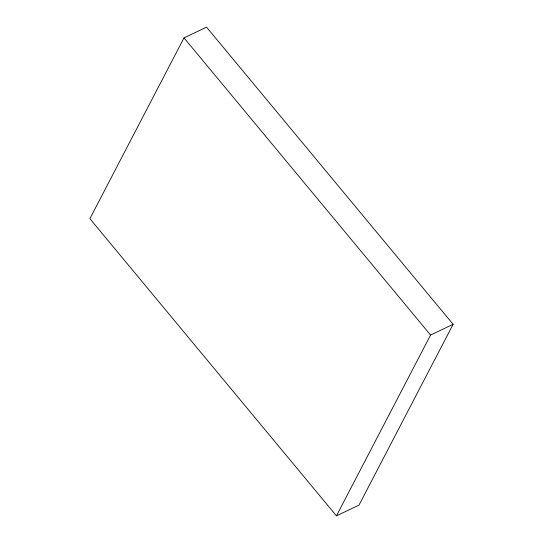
<?xml version="1.0" encoding="UTF-8"?>
<svg xmlns="http://www.w3.org/2000/svg" width="543" height="543" viewBox="0 0 543 543"><rect width="100%" height="100%" fill="white"/><g stroke="black" fill="none" stroke-linecap="round" stroke-linejoin="round"><path stroke-width="0.81" d="M184.002 37.881L89.887 218.68L336.45 515.85L358.998 505.119L453.113 324.32L206.55 27.15L184.002 37.881L430.572 335.051L336.45 515.85M430.572 335.051L453.113 324.32"/></g></svg>
